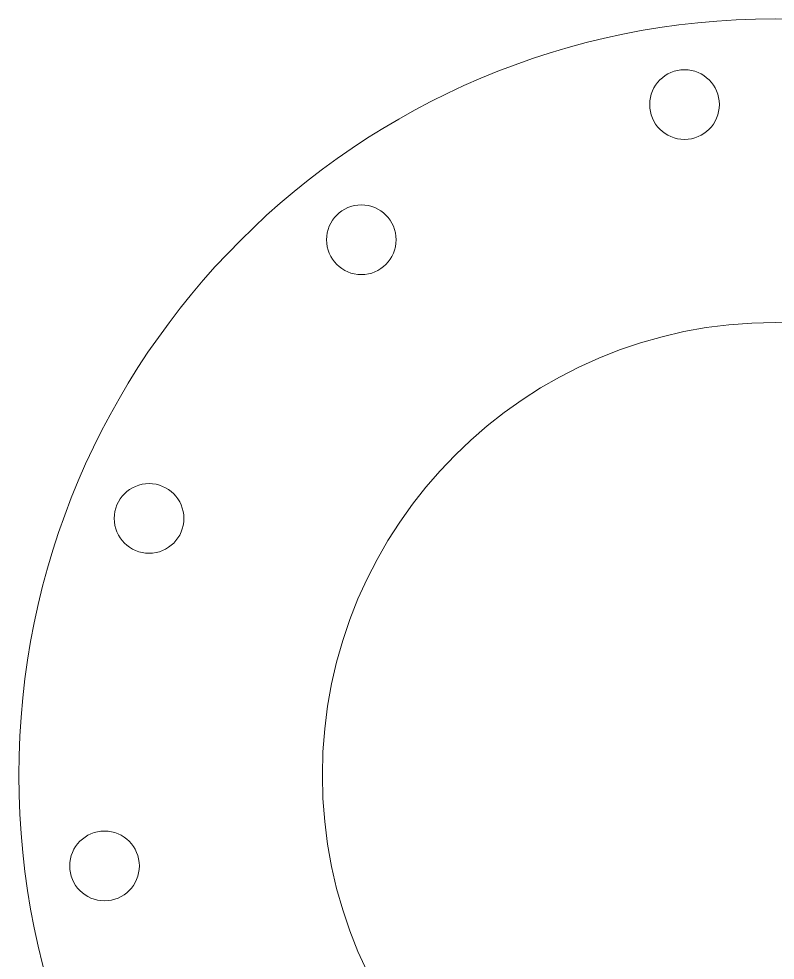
# Model space of a CAD drawing. Header units: inches. Extents: x 20 to 536, y 8 to 344.
# Drawn here: x 251.32 to 260.82, y 160.99 to 172.81 of the extents above; entities that cross this region are included whole.
import ezdxf

# ---------------------------------------------------------------- set-up
doc = ezdxf.new("R2010")
doc.units = ezdxf.units.IN
doc.header["$LTSCALE"] = 16
doc.header["$MEASUREMENT"] = 0
doc.layers.add('Visible (ANSI)', color=7, linetype='Continuous', lineweight=50)

msp = doc.modelspace()

# ---------------------------------------------------------------- linework, layer by layer
at = {"layer": 'Visible (ANSI)', "linetype": 'Continuous', "lineweight": 18}
for centre, radius in [((260.82228, 163.31281), 9.5), ((259.68345, 171.73618), 0.4375), ((255.62435, 170.03825), 0.4375), ((260.82228, 163.31281), 5.687), ((252.95802, 166.53824), 0.4375), ((252.39891, 162.17399), 0.4375)]:
    msp.add_circle(centre, radius, dxfattribs=at)

doc.saveas('drawing.dxf')
